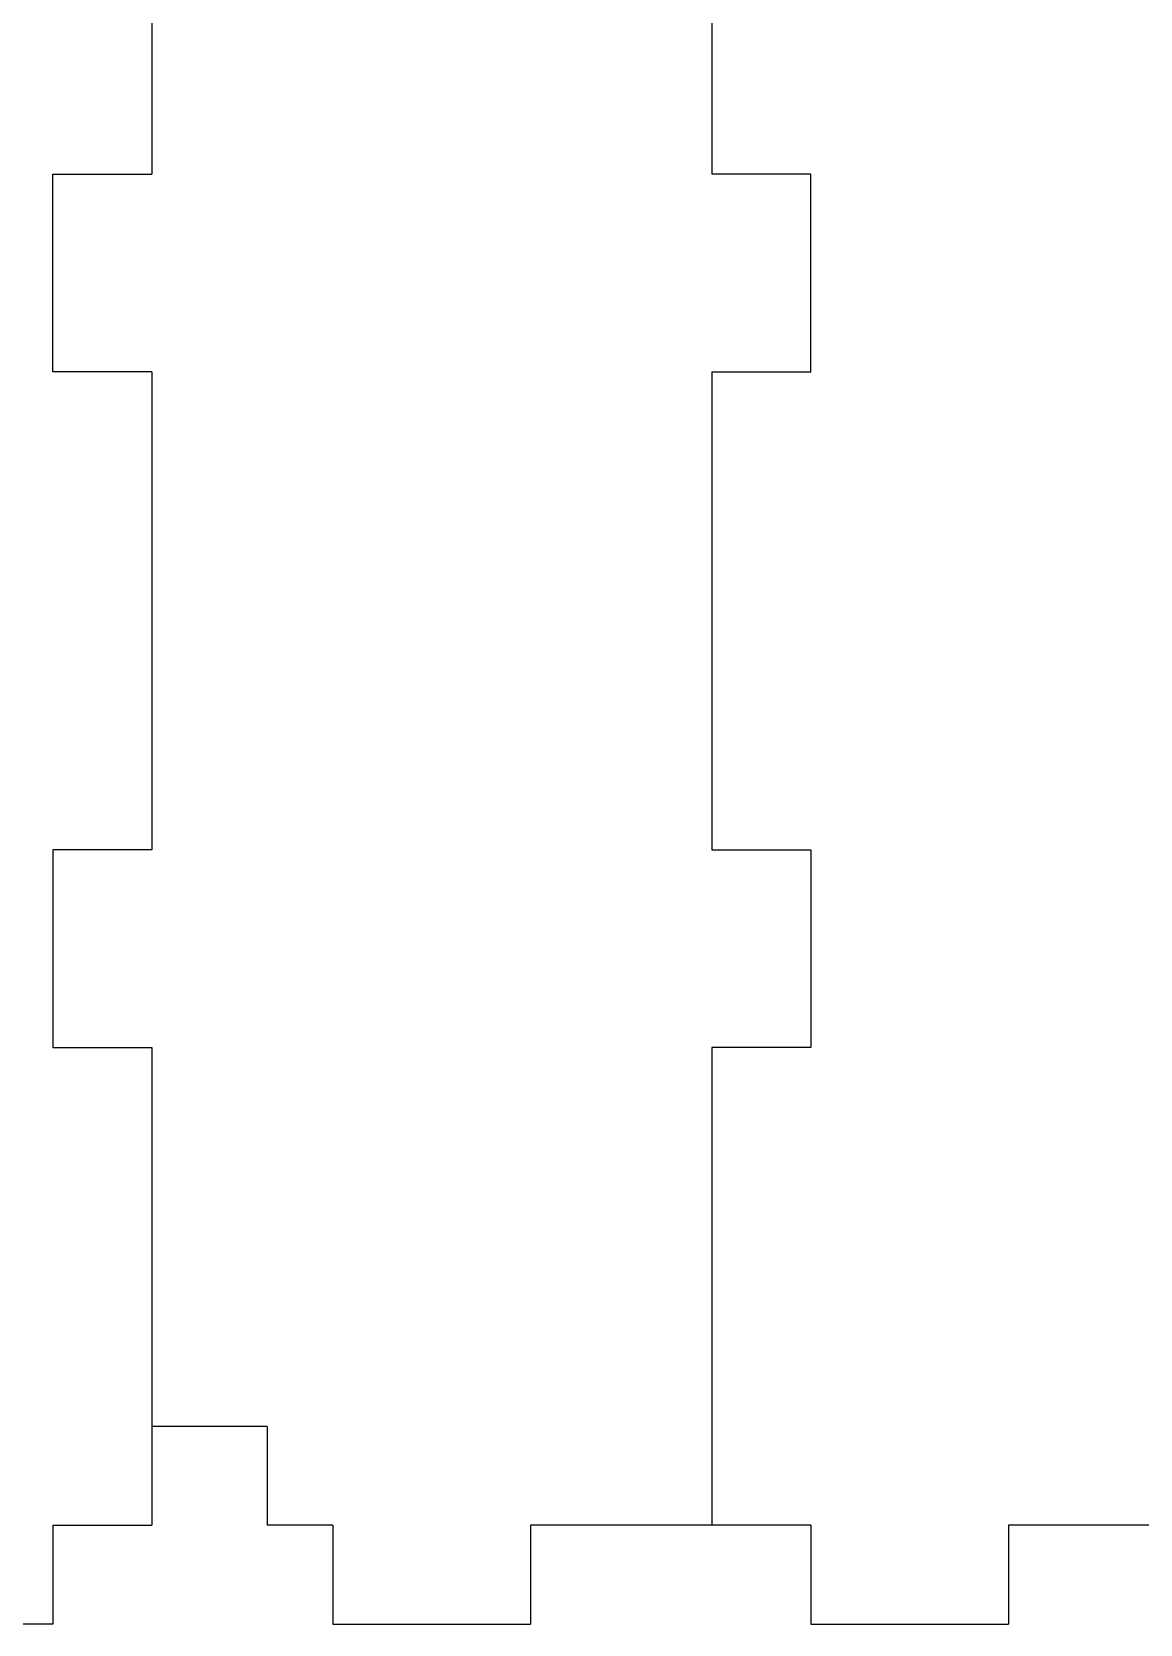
# Model space of a CAD drawing. Header units: millimetres. Extents: x -496 to 15, y 154 to 434.
# Drawn here: x -353.6 to -286.3, y 154.3 to 250.9 of the extents above; entities that cross this region are included whole.
import ezdxf

# ---------------------------------------------------------------- set-up
doc = ezdxf.new("R2010")
doc.units = ezdxf.units.MM

msp = doc.modelspace()

# ---------------------------------------------------------------- linework, layer by layer
at = {"color": 7, "linetype": 'Continuous', "lineweight": 25}
for p, q in [((-346.279, 271.286), (-346.279, 242.286)), ((-312.279, 271.286), (-312.279, 242.286)), ((-352.279, 230.286), (-352.279, 242.286)), ((-352.279, 242.286), (-346.279, 242.286)), ((-306.279, 242.286), (-312.279, 242.286)), ((-306.279, 230.286), (-306.279, 242.286)), ((-346.279, 230.286), (-352.279, 230.286)), ((-346.279, 230.286), (-346.279, 201.286)), ((-312.279, 230.286), (-306.279, 230.286)), ((-312.279, 230.286), (-312.279, 201.286)), ((-346.279, 201.286), (-352.279, 201.286)), ((-352.279, 201.286), (-352.279, 189.286)), ((-312.279, 201.286), (-306.279, 201.286)), ((-306.279, 201.286), (-306.279, 189.286)), ((-352.279, 189.286), (-346.279, 189.286)), ((-346.279, 189.286), (-346.279, 160.286)), ((-306.279, 189.286), (-312.279, 189.286)), ((-312.279, 189.286), (-312.279, 160.286)), ((-339.279, 166.286), (-346.279, 166.286)), ((-339.279, 166.286), (-339.279, 160.286)), ((-352.279, 160.286), (-352.279, 154.286)), ((-352.279, 160.286), (-346.279, 160.286)), ((-335.279, 160.286), (-339.279, 160.286)), ((-335.279, 160.286), (-335.279, 154.286)), ((-323.279, 160.286), (-323.279, 154.286)), ((-306.279, 160.286), (-323.279, 160.286)), ((-306.279, 160.286), (-306.279, 154.286)), ((-294.279, 160.286), (-294.279, 154.286)), ((-254.279, 160.286), (-294.279, 160.286)), ((-352.279, 154.286), (-364.279, 154.286)), ((-335.279, 154.286), (-323.279, 154.286)), ((-306.279, 154.286), (-294.279, 154.286))]:
    msp.add_line(p, q, dxfattribs=at)

doc.saveas('drawing.dxf')
